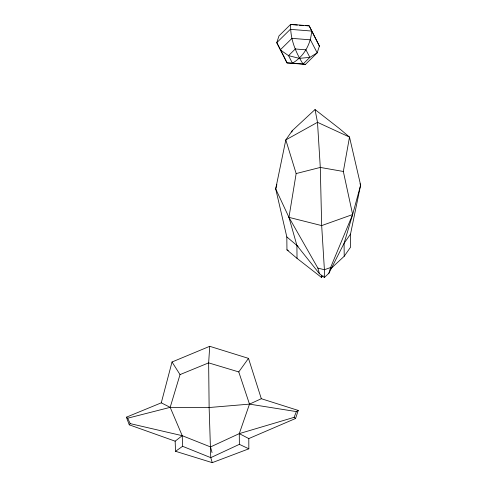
<?xml version="1.0" encoding="UTF-8"?>
<svg xmlns="http://www.w3.org/2000/svg" width="487" height="487" viewBox="0 0 487 487"><rect width="100%" height="100%" fill="white"/><g stroke="black" fill="none" stroke-linecap="round" stroke-linejoin="round"><path stroke-width="0.73" d="M286.819 236.925L296.9 245.424L319.448 273.7L324.33 277.505L324.403 269.737L321.676 225.597L320.294 167.437L317.494 122.322L315.028 109.545L292.249 130.674L285.814 139.903L275.703 188.889L286.819 236.925L286.953 249.861L297.033 258.36L321.438 277.395L323.106 275.849M261.318 398.713L248.492 358.371L209.733 346.306L208.643 362.876L209.13 407.528L210.761 457.652L212.259 462.65L248.833 448.819L248.796 438.574L239.281 433.619L210.524 446.938L182.217 435.682L130.212 423.617L127.667 418.205L126.37 417.195L161.276 402.84L170.182 407.345L209.13 407.528L249.49 404.131L296.388 411.6L298.257 410.438L261.318 398.713L249.49 404.131L239.281 433.619L239.373 444.345L248.833 448.819M297.033 258.36L296.9 245.424L288.949 217.36L296.151 173.561L285.814 139.903L317.494 122.322L349.508 137.078L360.63 185.115L350.512 234.101L350.646 247.037L344.212 256.265L330.88 268.635M324.33 277.505L328.883 273.28L344.078 243.33L352.643 214.536L343.335 171.467L349.508 137.078L339.433 128.58L315.028 109.545M161.276 402.84L172.027 361.993L209.733 346.306M276.872 184.579L275.703 188.889L288.949 217.36L317.859 268.087L319.448 273.7M328.883 273.28L330.594 267.521L352.643 214.536L360.63 185.115L359.996 183.763M291.823 132.111L292.249 130.674M182.217 435.682L175.15 441.179L175.545 451.297L182.601 446.305L182.217 435.682L170.182 407.345L180.026 374.6L172.027 361.993M319.399 46.076L317.183 52.852L305.465 64.387L287.007 62.908L276.768 42.661L278.99 35.886L290.702 24.35L309.166 25.829L319.399 46.076L309.166 25.829L305.775 25.671M248.796 438.574L295.554 418.491L298.257 410.438M239.281 433.619L294.105 417.341L296.388 411.6M350.512 234.101L344.078 243.33L344.212 256.265M249.49 404.131L238.764 371.928L248.492 358.371M175.15 441.179L129.268 424.828L130.212 423.617M239.373 444.345L210.761 457.652L182.601 446.305M180.026 374.6L208.643 362.876L238.764 371.928M352.643 214.536L321.676 225.597L288.949 217.36M330.594 267.521L324.403 269.737L317.859 268.087M127.667 418.205L170.182 407.345M296.151 173.561L320.294 167.437L343.335 171.467M293.089 24.727L297.35 25.068M299.481 25.239L303.742 25.58M292.492 24.63L290.702 24.35C289.954 38.303 295.585 52.419 303.078 64.01L305.465 64.387M175.545 451.297L212.259 462.65M286.953 249.861L288.316 250.488M296.9 245.424L298.087 246.355M294.105 417.341L295.554 418.491M284.554 57.691L276.768 42.661L290.301 29.342L311.613 31.046C310.974 43.964 303.778 56.736 292.425 63.158L287.007 62.908L284.858 58.343M126.37 417.195L129.268 424.828M210.524 446.938L212.04 452.593M321.414 275.24L321.438 277.395M291.981 38.357L280.262 49.893L288.529 55.64L299.359 58.373L309.848 57.35L317.183 52.852L310.438 39.837L291.981 38.357M295.292 48.98L288.529 55.64L292.425 63.158L303.078 64.01L309.848 57.35L305.952 49.838L295.292 48.98"/></g></svg>
